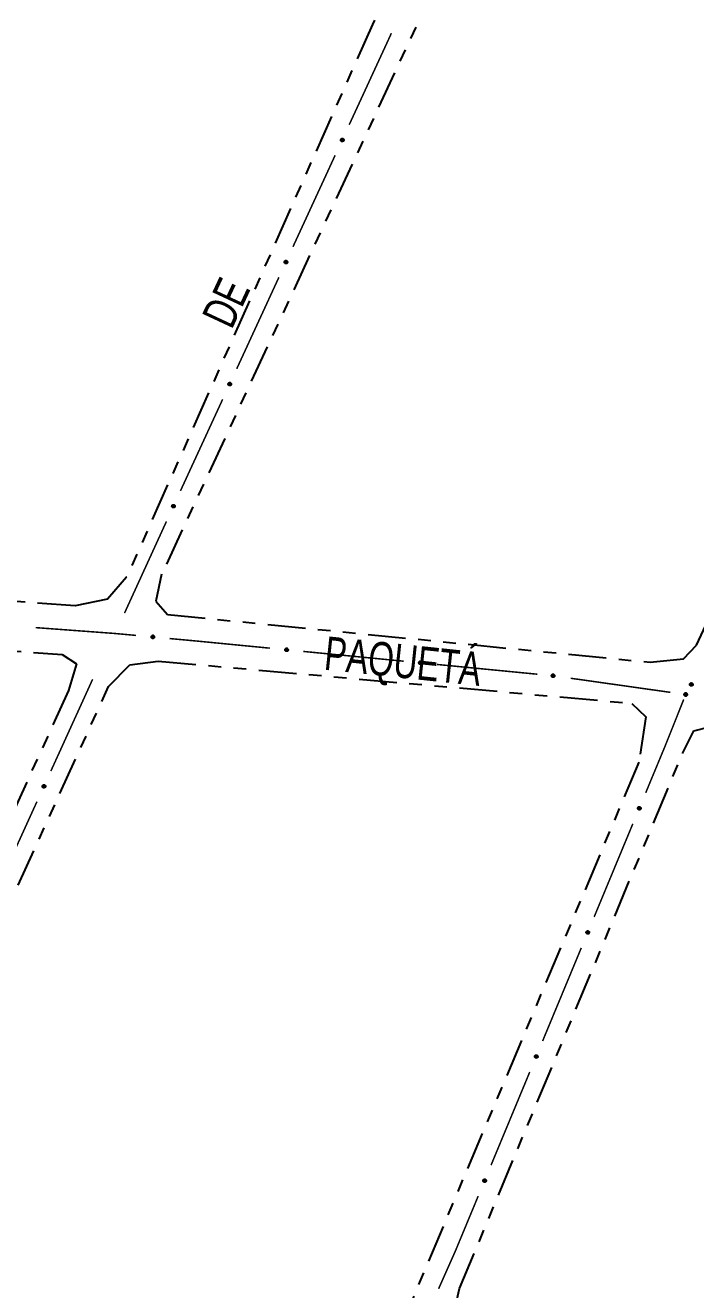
# Model space of a CAD drawing. Extents: x 203665 to 205970, y 4870865 to 4873745.
# Drawn here: x 204209.7 to 204289.5, y 4872464.2 to 4872614.7 of the extents above; entities that cross this region are included whole.
import ezdxf

# ---------------------------------------------------------------- set-up
doc = ezdxf.new("R2010")
doc.units = 0
doc.header["$LTSCALE"] = 1.5
doc.header["$MEASUREMENT"] = 0
doc.linetypes.add('TRACO_25', pattern=[8, 3, -1, 1, -1, 1, -1])
for name, color, linetype in [('SV-EIXO-RUA-N-PAV', 6, 'CONTINUOUS'), ('SV-RUA-NAO-PAV', 7, 'CONTINUOUS'), ('SV-TXT-RUA-N-PAV', 7, 'CONTINUOUS')]:
    doc.layers.add(name, color=color, linetype=linetype)
doc.styles.add('ARIAL', font='ARIAL.SHX')

msp = doc.modelspace()

# ---------------------------------------------------------------- linework, layer by layer
at = {"layer": 'SV-EIXO-RUA-N-PAV', "const_width": 0.18}
for points in [[(204253.309089, 4872613.795643), (204248.284601, 4872602.898188)], [(204246.609772, 4872599.265703), (204241.585283, 4872588.368248)], [(204239.910454, 4872584.735764), (204234.885966, 4872573.838309)], [(204233.211136, 4872570.205824), (204228.186648, 4872559.308369)], [(204226.518764, 4872555.672695), (204221.526882, 4872544.760265)], [(204220.417258, 4872542.334587), (204210.942445, 4872543.036426)], [(204220.914365, 4872542.288613), (204220.417258, 4872542.334587)], [(204222.905866, 4872542.104428), (204220.914365, 4872542.288613)], [(204230.084349, 4872541.440521), (204226.888867, 4872541.736057)], [(204230.871508, 4872541.363878), (204230.084349, 4872541.440521)], [(204238.833853, 4872540.588596), (204230.871508, 4872541.363878)], [(204254.758543, 4872539.038034), (204242.815025, 4872540.200956)], [(204270.683233, 4872537.487472), (204258.739715, 4872538.650394)], [(204217.732345, 4872536.883217), (204212.759145, 4872525.962261)], [(204286.535012, 4872535.326271), (204274.65345, 4872537.00808)], [(204288.116082, 4872534.486909), (204286.263158, 4872529.842916)], [(204286.263158, 4872529.842916), (204285.929968, 4872529.007839)], [(204285.929968, 4872529.007839), (204283.58934, 4872523.373789)], [(204211.101411, 4872522.321942), (204206.128211, 4872511.400987)], [(204282.05473, 4872519.679879), (204277.450901, 4872508.598148)], [(204275.916292, 4872504.904238), (204271.312463, 4872493.822507)], [(204269.777853, 4872490.128597), (204265.174024, 4872479.046866)], [(204263.639414, 4872475.352956), (204260.953847, 4872468.888613)], [(204260.93195, 4872468.835906), (204258.924438, 4872464.319003)], [(204260.953847, 4872468.888613), (204260.93195, 4872468.835906)]]:
    msp.add_lwpolyline(points, dxfattribs=at)
at = {"layer": 'SV-EIXO-RUA-N-PAV'}
for points in [[(204247.607313, 4872601.166333), (204247.624887, 4872601.120691), (204247.630658, 4872601.077871), (204247.625192, 4872601.040771), (204247.611813, 4872601.009246), (204247.594493, 4872600.978536), (204247.5702, 4872600.951427), (204247.536573, 4872600.927311), (204247.490912, 4872600.909361), (204247.446658, 4872600.906332), (204247.409999, 4872600.909745), (204247.376323, 4872600.921803), (204247.346772, 4872600.939128), (204247.319447, 4872600.965293), (204247.295341, 4872600.99961), (204247.278402, 4872601.045961), (204247.273033, 4872601.08798), (204247.279262, 4872601.123726), (204247.291599, 4872601.157504), (204247.309656, 4872601.188644), (204247.333656, 4872601.215118), (204247.368251, 4872601.239327), (204247.414221, 4872601.255439), (204247.456069, 4872601.261273), (204247.491893, 4872601.255547), (204247.524874, 4872601.242653), (204247.555887, 4872601.225656), (204247.584154, 4872601.202371), (204247.607313, 4872601.166333)], [(204240.907995, 4872586.636394), (204240.925569, 4872586.590752), (204240.93134, 4872586.547931), (204240.925874, 4872586.510831), (204240.912495, 4872586.479307), (204240.895175, 4872586.448597), (204240.870883, 4872586.421488), (204240.837256, 4872586.397372), (204240.791594, 4872586.379421), (204240.74734, 4872586.376393), (204240.710681, 4872586.379806), (204240.677006, 4872586.391864), (204240.647455, 4872586.409189), (204240.62013, 4872586.435354), (204240.596023, 4872586.46967), (204240.579085, 4872586.516021), (204240.573715, 4872586.55804), (204240.579944, 4872586.593786), (204240.592281, 4872586.627564), (204240.610339, 4872586.658705), (204240.634338, 4872586.685178), (204240.668933, 4872586.709387), (204240.714903, 4872586.7255), (204240.756751, 4872586.731334), (204240.792575, 4872586.725608), (204240.825557, 4872586.712714), (204240.856569, 4872586.695717), (204240.884837, 4872586.672432), (204240.907995, 4872586.636394)], [(204234.208677, 4872572.106454), (204234.226252, 4872572.060812), (204234.232022, 4872572.017992), (204234.226556, 4872571.980892), (204234.213177, 4872571.949367), (204234.195858, 4872571.918657), (204234.171565, 4872571.891548), (204234.137938, 4872571.867432), (204234.092276, 4872571.849482), (204234.048022, 4872571.846453), (204234.011363, 4872571.849866), (204233.977688, 4872571.861924), (204233.948137, 4872571.879249), (204233.920812, 4872571.905414), (204233.896706, 4872571.939731), (204233.879767, 4872571.986082), (204233.874397, 4872572.028101), (204233.880627, 4872572.063847), (204233.892963, 4872572.097625), (204233.911021, 4872572.128765), (204233.935021, 4872572.155239), (204233.969616, 4872572.179448), (204234.015586, 4872572.19556), (204234.057433, 4872572.201394), (204234.093257, 4872572.195668), (204234.126239, 4872572.182774), (204234.157251, 4872572.165777), (204234.185519, 4872572.142492), (204234.208677, 4872572.106454)], [(204227.510618, 4872557.576299), (204227.528329, 4872557.53071), (204227.534228, 4872557.487907), (204227.528872, 4872557.450791), (204227.515588, 4872557.419226), (204227.49836, 4872557.388465), (204227.474148, 4872557.361283), (204227.440594, 4872557.337067), (204227.394986, 4872557.31898), (204227.350741, 4872557.315819), (204227.314072, 4872557.319122), (204227.280361, 4872557.331079), (204227.250758, 4872557.348316), (204227.223355, 4872557.374399), (204227.199146, 4872557.408644), (204227.182069, 4872557.454944), (204227.176574, 4872557.496947), (204227.182696, 4872557.532711), (204227.194932, 4872557.566526), (204227.212896, 4872557.59772), (204227.236817, 4872557.624265), (204227.271339, 4872557.648577), (204227.317261, 4872557.664827), (204227.359091, 4872557.670786), (204227.394932, 4872557.665168), (204227.427952, 4872557.652372), (204227.459015, 4872557.635468), (204227.487352, 4872557.612267), (204227.510618, 4872557.576299)], [(204225.030299, 4872541.797398), (204224.993124, 4872541.765616), (204224.954675, 4872541.745903), (204224.917875, 4872541.738692), (204224.883693, 4872541.740799), (204224.848967, 4872541.746893), (204224.815311, 4872541.760761), (204224.781366, 4872541.784428), (204224.749224, 4872541.821495), (204224.731618, 4872541.86221), (204224.722618, 4872541.89791), (204224.722762, 4872541.933679), (204224.729248, 4872541.967315), (204224.744809, 4872542.001798), (204224.769129, 4872542.035963), (204224.807184, 4872542.067382), (204224.845011, 4872542.08645), (204224.880789, 4872542.092491), (204224.916748, 4872542.092117), (204224.952126, 4872542.085471), (204224.985085, 4872542.071667), (204225.01944, 4872542.047119), (204225.049953, 4872542.009148), (204225.069401, 4872541.971637), (204225.075943, 4872541.935953), (204225.074778, 4872541.90056), (204225.06909, 4872541.865656), (204225.056557, 4872541.831243), (204225.030299, 4872541.797398)], [(204240.956775, 4872540.27129), (204240.919447, 4872540.239688), (204240.880903, 4872540.220162), (204240.844068, 4872540.213128), (204240.809898, 4872540.215401), (204240.775201, 4872540.221662), (204240.741613, 4872540.235694), (204240.707783, 4872540.259524), (204240.67582, 4872540.296747), (204240.658412, 4872540.337546), (204240.649584, 4872540.37329), (204240.649902, 4872540.409057), (204240.65655, 4872540.442661), (204240.672278, 4872540.477069), (204240.696763, 4872540.511116), (204240.73497, 4872540.542351), (204240.772888, 4872540.561235), (204240.808695, 4872540.567102), (204240.844652, 4872540.566555), (204240.879997, 4872540.559738), (204240.912889, 4872540.545775), (204240.947125, 4872540.52106), (204240.977454, 4872540.482942), (204240.99672, 4872540.445338), (204241.003089, 4872540.409622), (204241.001753, 4872540.374235), (204240.995896, 4872540.339359), (204240.983197, 4872540.305008), (204240.956775, 4872540.27129)], [(204256.881465, 4872538.720727), (204256.844137, 4872538.689126), (204256.805593, 4872538.669599), (204256.768758, 4872538.662566), (204256.734588, 4872538.664838), (204256.699891, 4872538.6711), (204256.666303, 4872538.685131), (204256.632473, 4872538.708962), (204256.60051, 4872538.746185), (204256.583102, 4872538.786984), (204256.574274, 4872538.822727), (204256.574592, 4872538.858495), (204256.58124, 4872538.892099), (204256.596968, 4872538.926507), (204256.621453, 4872538.960554), (204256.65966, 4872538.991788), (204256.697578, 4872539.010673), (204256.733386, 4872539.01654), (204256.769342, 4872539.015993), (204256.804688, 4872539.009176), (204256.837579, 4872538.995212), (204256.871815, 4872538.970498), (204256.902144, 4872538.93238), (204256.92141, 4872538.894775), (204256.927779, 4872538.85906), (204256.926444, 4872538.823673), (204256.920586, 4872538.788797), (204256.907887, 4872538.754445), (204256.881465, 4872538.720727)], [(204272.684833, 4872537.181978), (204272.647505, 4872537.150377), (204272.608961, 4872537.13085), (204272.572126, 4872537.123817), (204272.537955, 4872537.126089), (204272.503259, 4872537.132351), (204272.469671, 4872537.146382), (204272.435841, 4872537.170212), (204272.403878, 4872537.207435), (204272.38647, 4872537.248234), (204272.377642, 4872537.283978), (204272.37796, 4872537.319746), (204272.384608, 4872537.35335), (204272.400336, 4872537.387757), (204272.424821, 4872537.421805), (204272.463028, 4872537.453039), (204272.500946, 4872537.471923), (204272.536753, 4872537.477791), (204272.57271, 4872537.477244), (204272.608055, 4872537.470426), (204272.640947, 4872537.456463), (204272.675183, 4872537.431749), (204272.705512, 4872537.39363), (204272.724778, 4872537.356026), (204272.731147, 4872537.320311), (204272.729811, 4872537.284924), (204272.723954, 4872537.250047), (204272.711255, 4872537.215696), (204272.684833, 4872537.181978)], [(204289.179094, 4872536.343013), (204289.193273, 4872536.296205), (204289.195887, 4872536.253077), (204289.187714, 4872536.216478), (204289.172058, 4872536.186019), (204289.152532, 4872536.156663), (204289.126316, 4872536.131409), (204289.09101, 4872536.109825), (204289.044155, 4872536.095273), (204288.999798, 4872536.095499), (204288.963488, 4872536.101592), (204288.930788, 4872536.116088), (204288.902588, 4872536.135534), (204288.877256, 4872536.163633), (204288.855732, 4872536.199626), (204288.842239, 4872536.247095), (204288.839967, 4872536.289394), (204288.848802, 4872536.324587), (204288.863583, 4872536.357369), (204288.883877, 4872536.387101), (204288.909754, 4872536.411742), (204288.946032, 4872536.433348), (204288.99306, 4872536.446045), (204289.035223, 4872536.448793), (204289.07053, 4872536.440454), (204289.102477, 4872536.425175), (204289.132159, 4872536.405949), (204289.158642, 4872536.380653), (204289.179094, 4872536.343013)], [(204288.475394, 4872534.940436), (204288.436725, 4872534.91049), (204288.397368, 4872534.89266), (204288.360262, 4872534.887237), (204288.326222, 4872534.890995), (204288.291831, 4872534.898761), (204288.258886, 4872534.914242), (204288.226126, 4872534.939522), (204288.195813, 4872534.978102), (204288.180198, 4872535.01962), (204288.172935, 4872535.055714), (204288.17481, 4872535.091434), (204288.182914, 4872535.124716), (204288.200126, 4872535.158407), (204288.22607, 4872535.191356), (204288.2656, 4872535.220897), (204288.304305, 4872535.238113), (204288.340333, 4872535.242416), (204288.376232, 4872535.240304), (204288.411247, 4872535.231954), (204288.4435, 4872535.216572), (204288.476627, 4872535.190391), (204288.505268, 4872535.150988), (204288.522879, 4872535.11258), (204288.527686, 4872535.076622), (204288.524811, 4872535.041326), (204288.517441, 4872535.006738), (204288.503259, 4872534.972972), (204288.475394, 4872534.940436)], [(204212.090006, 4872524.227241), (204212.107795, 4872524.181683), (204212.113767, 4872524.13889), (204212.108475, 4872524.101764), (204212.095244, 4872524.070177), (204212.078069, 4872524.039386), (204212.053904, 4872524.012163), (204212.020391, 4872523.98789), (204211.974814, 4872523.969725), (204211.930575, 4872523.966488), (204211.8939, 4872523.969729), (204211.860169, 4872523.981628), (204211.830536, 4872523.998814), (204211.803089, 4872524.02485), (204211.778821, 4872524.059053), (204211.761665, 4872524.105324), (204211.756098, 4872524.147317), (204211.762159, 4872524.183092), (204211.774337, 4872524.216928), (204211.792248, 4872524.248153), (204211.816123, 4872524.274739), (204211.850604, 4872524.29911), (204211.896498, 4872524.315439), (204211.938317, 4872524.321469), (204211.974168, 4872524.315912), (204212.007209, 4872524.303173), (204212.038302, 4872524.286322), (204212.066678, 4872524.26317), (204212.090006, 4872524.227241)], [(204282.978816, 4872521.617287), (204282.998123, 4872521.572351), (204283.005528, 4872521.529783), (204283.001486, 4872521.492501), (204282.989323, 4872521.460487), (204282.973191, 4872521.429137), (204282.949953, 4872521.401118), (204282.917274, 4872521.375733), (204282.872333, 4872521.356049), (204282.828227, 4872521.351329), (204282.791464, 4872521.353337), (204282.757352, 4872521.364097), (204282.72716, 4872521.380279), (204282.698853, 4872521.40538), (204282.673452, 4872521.438748), (204282.654752, 4872521.484417), (204282.647778, 4872521.5262), (204282.652635, 4872521.562158), (204282.66367, 4872521.596384), (204282.680523, 4872521.628192), (204282.703492, 4872521.655565), (204282.737136, 4872521.68108), (204282.782456, 4872521.698939), (204282.824049, 4872521.70637), (204282.860066, 4872521.702019), (204282.893517, 4872521.690397), (204282.925157, 4872521.674599), (204282.954295, 4872521.652412), (204282.978816, 4872521.617287)], [(204276.840377, 4872506.841646), (204276.859684, 4872506.79671), (204276.86709, 4872506.754141), (204276.863047, 4872506.71686), (204276.850884, 4872506.684846), (204276.834752, 4872506.653496), (204276.811515, 4872506.625477), (204276.778835, 4872506.600092), (204276.733894, 4872506.580408), (204276.689788, 4872506.575688), (204276.653025, 4872506.577696), (204276.618913, 4872506.588456), (204276.588721, 4872506.604638), (204276.560415, 4872506.629738), (204276.535013, 4872506.663107), (204276.516313, 4872506.708776), (204276.509339, 4872506.750559), (204276.514196, 4872506.786517), (204276.525231, 4872506.820743), (204276.542084, 4872506.852551), (204276.565054, 4872506.879923), (204276.598697, 4872506.905439), (204276.644017, 4872506.923298), (204276.685611, 4872506.930729), (204276.721628, 4872506.926378), (204276.755078, 4872506.914755), (204276.786718, 4872506.898958), (204276.815856, 4872506.876771), (204276.840377, 4872506.841646)], [(204270.701938, 4872492.066005), (204270.721246, 4872492.021069), (204270.728651, 4872491.9785), (204270.724608, 4872491.941218), (204270.712445, 4872491.909205), (204270.696313, 4872491.877855), (204270.673076, 4872491.849836), (204270.640396, 4872491.824451), (204270.595455, 4872491.804767), (204270.551349, 4872491.800047), (204270.514586, 4872491.802055), (204270.480474, 4872491.812815), (204270.450282, 4872491.828997), (204270.421976, 4872491.854097), (204270.396574, 4872491.887466), (204270.377874, 4872491.933135), (204270.3709, 4872491.974918), (204270.375758, 4872492.010876), (204270.386793, 4872492.045102), (204270.403646, 4872492.07691), (204270.426615, 4872492.104282), (204270.460258, 4872492.129797), (204270.505578, 4872492.147657), (204270.547172, 4872492.155088), (204270.583189, 4872492.150737), (204270.616639, 4872492.139114), (204270.64828, 4872492.123317), (204270.677417, 4872492.10113), (204270.701938, 4872492.066005)], [(204264.563499, 4872477.290364), (204264.582807, 4872477.245428), (204264.590212, 4872477.202859), (204264.586169, 4872477.165577), (204264.574007, 4872477.133564), (204264.557875, 4872477.102214), (204264.534637, 4872477.074195), (204264.501957, 4872477.04881), (204264.457016, 4872477.029126), (204264.41291, 4872477.024406), (204264.376147, 4872477.026414), (204264.342035, 4872477.037174), (204264.311843, 4872477.053356), (204264.283537, 4872477.078456), (204264.258135, 4872477.111825), (204264.239435, 4872477.157494), (204264.232462, 4872477.199277), (204264.237319, 4872477.235235), (204264.248354, 4872477.26946), (204264.265207, 4872477.301269), (204264.288176, 4872477.328641), (204264.321819, 4872477.354156), (204264.367139, 4872477.372016), (204264.408733, 4872477.379447), (204264.44475, 4872477.375096), (204264.478201, 4872477.363473), (204264.509841, 4872477.347676), (204264.538979, 4872477.325489), (204264.563499, 4872477.290364)]]:
    msp.add_lwpolyline(points, close=True, dxfattribs=at)
for points in [[(204247.309656, 4872601.188644), (204247.273033, 4872601.08798)], [(204247.320416, 4872601.197674), (204247.277959, 4872601.073002)], [(204247.333656, 4872601.215118), (204247.278402, 4872601.045961)], [(204247.350809, 4872601.221225), (204247.289698, 4872601.030025)], [(204247.368251, 4872601.239327), (204247.295341, 4872600.99961)], [(204247.391018, 4872601.243255), (204247.308204, 4872600.985431)], [(204247.414221, 4872601.255439), (204247.319447, 4872600.965293)], [(204247.433327, 4872601.256805), (204247.334137, 4872600.956945)], [(204247.456069, 4872601.261273), (204247.346772, 4872600.939128)], [(204247.471829, 4872601.255581), (204247.362356, 4872600.933416)], [(204247.491893, 4872601.255547), (204247.376323, 4872600.921803)], [(204247.506904, 4872601.246922), (204247.391524, 4872600.918465)], [(204247.524874, 4872601.242653), (204247.409999, 4872600.909745)], [(204247.53979, 4872601.230257), (204247.43203, 4872600.91181)], [(204247.555887, 4872601.225656), (204247.446658, 4872600.906332)], [(204247.567912, 4872601.209777), (204247.471104, 4872600.911825)], [(204247.584154, 4872601.202371), (204247.490912, 4872600.909361)], [(204247.593749, 4872601.184342), (204247.51351, 4872600.922324)], [(204247.607313, 4872601.166333), (204247.536573, 4872600.927311)], [(204247.615875, 4872601.141083), (204247.556101, 4872600.946262)], [(204247.624887, 4872601.120691), (204247.5702, 4872600.951427)], [(204247.628282, 4872601.096296), (204247.585158, 4872600.973434)], [(204247.630658, 4872601.077871), (204247.594493, 4872600.978536)], [(204240.610339, 4872586.658705), (204240.573715, 4872586.55804)], [(204240.621098, 4872586.667734), (204240.578642, 4872586.543062)], [(204240.634338, 4872586.685178), (204240.579085, 4872586.516021)], [(204240.651491, 4872586.691286), (204240.590381, 4872586.500085)], [(204240.668933, 4872586.709387), (204240.596023, 4872586.46967)], [(204240.6917, 4872586.713316), (204240.608886, 4872586.455491)], [(204240.714903, 4872586.7255), (204240.62013, 4872586.435354)], [(204240.734009, 4872586.726865), (204240.63482, 4872586.427006)], [(204240.756751, 4872586.731334), (204240.647455, 4872586.409189)], [(204240.772512, 4872586.725641), (204240.663038, 4872586.403477)], [(204240.792575, 4872586.725608), (204240.677006, 4872586.391864)], [(204240.807586, 4872586.716982), (204240.692207, 4872586.388526)], [(204240.825557, 4872586.712714), (204240.710681, 4872586.379806)], [(204240.840472, 4872586.700317), (204240.732713, 4872586.38187)], [(204240.856569, 4872586.695717), (204240.74734, 4872586.376393)], [(204240.868594, 4872586.679838), (204240.771787, 4872586.381885)], [(204240.884837, 4872586.672432), (204240.791594, 4872586.379421)], [(204240.894431, 4872586.654402), (204240.814192, 4872586.392385)], [(204240.907995, 4872586.636394), (204240.837256, 4872586.397372)], [(204240.916558, 4872586.611143), (204240.856783, 4872586.416322)], [(204240.925569, 4872586.590752), (204240.870883, 4872586.421488)], [(204240.928964, 4872586.566356), (204240.88584, 4872586.443495)], [(204240.93134, 4872586.547931), (204240.895175, 4872586.448597)], [(204233.911021, 4872572.128765), (204233.874397, 4872572.028101)], [(204233.921781, 4872572.137795), (204233.879324, 4872572.013123)], [(204233.935021, 4872572.155239), (204233.879767, 4872571.986082)], [(204233.952173, 4872572.161346), (204233.891063, 4872571.970146)], [(204233.969616, 4872572.179448), (204233.896706, 4872571.939731)], [(204233.992382, 4872572.183376), (204233.909569, 4872571.925552)], [(204234.015586, 4872572.19556), (204233.920812, 4872571.905414)], [(204234.034691, 4872572.196926), (204233.935502, 4872571.897066)], [(204234.057433, 4872572.201394), (204233.948137, 4872571.879249)], [(204234.073194, 4872572.195702), (204233.963721, 4872571.873537)], [(204234.093257, 4872572.195668), (204233.977688, 4872571.861924)], [(204234.108268, 4872572.187043), (204233.992889, 4872571.858586)], [(204234.126239, 4872572.182774), (204234.011363, 4872571.849866)], [(204234.141154, 4872572.170378), (204234.033395, 4872571.851931)], [(204234.157251, 4872572.165777), (204234.048022, 4872571.846453)], [(204234.169276, 4872572.149898), (204234.072469, 4872571.851946)], [(204234.185519, 4872572.142492), (204234.092276, 4872571.849482)], [(204234.195113, 4872572.124463), (204234.114874, 4872571.862445)], [(204234.208677, 4872572.106454), (204234.137938, 4872571.867432)], [(204234.21724, 4872572.081204), (204234.157465, 4872571.886383)], [(204234.226252, 4872572.060812), (204234.171565, 4872571.891548)], [(204234.229647, 4872572.036417), (204234.186522, 4872571.913555)], [(204234.232022, 4872572.017992), (204234.195858, 4872571.918657)], [(204227.212896, 4872557.59772), (204227.176574, 4872557.496947)], [(204227.223629, 4872557.606781), (204227.181545, 4872557.481983)], [(204227.236817, 4872557.624265), (204227.182069, 4872557.454944)], [(204227.253951, 4872557.630424), (204227.193413, 4872557.439042)], [(204227.271339, 4872557.648577), (204227.199146, 4872557.408644)], [(204227.294094, 4872557.652574), (204227.212052, 4872557.394503)], [(204227.317261, 4872557.664827), (204227.223355, 4872557.374399)], [(204227.336362, 4872557.66625), (204227.23807, 4872557.366095)], [(204227.359091, 4872557.670786), (204227.250758, 4872557.348316)], [(204227.374868, 4872557.665141), (204227.266359, 4872557.342651)], [(204227.394932, 4872557.665168), (204227.280361, 4872557.331079)], [(204227.409969, 4872557.656587), (204227.295572, 4872557.327787)], [(204227.427952, 4872557.652372), (204227.314072, 4872557.319122)], [(204227.442904, 4872557.64002), (204227.336098, 4872557.321252)], [(204227.459015, 4872557.635468), (204227.350741, 4872557.315819)], [(204227.471087, 4872557.619625), (204227.375171, 4872557.321384)], [(204227.487352, 4872557.612267), (204227.394986, 4872557.31898)], [(204227.497, 4872557.594267), (204227.417545, 4872557.332011)], [(204227.510618, 4872557.576299), (204227.440594, 4872557.337067)], [(204227.519256, 4872557.551074), (204227.460064, 4872557.356075)], [(204227.528329, 4872557.53071), (204227.474148, 4872557.361283)], [(204227.531797, 4872557.506324), (204227.48904, 4872557.383334)], [(204227.534228, 4872557.487907), (204227.49836, 4872557.388465)], [(204225.074778, 4872541.90056), (204224.722618, 4872541.89791)], [(204225.075943, 4872541.935953), (204224.722762, 4872541.933679)], [(204225.072813, 4872541.918926), (204224.724682, 4872541.918234)], [(204225.069287, 4872541.954881), (204224.729056, 4872541.950718)], [(204225.069401, 4872541.971637), (204224.729248, 4872541.967315)], [(204225.06909, 4872541.865656), (204224.731618, 4872541.86221)], [(204225.068062, 4872541.882366), (204224.731907, 4872541.877826)], [(204225.057608, 4872541.99159), (204224.741835, 4872541.985165)], [(204225.049953, 4872542.009148), (204224.744809, 4872542.001798)], [(204225.058127, 4872541.849026), (204224.744945, 4872541.840991)], [(204225.056557, 4872541.831243), (204224.749224, 4872541.821495)], [(204225.030732, 4872542.026964), (204224.760048, 4872542.01911)], [(204225.01944, 4872542.047119), (204224.769129, 4872542.035963)], [(204224.99656, 4872542.057531), (204224.795924, 4872542.051421)], [(204224.985085, 4872542.071667), (204224.807184, 4872542.067382)], [(204224.964225, 4872542.078336), (204224.832531, 4872542.076812)], [(204224.952126, 4872542.085471), (204224.845011, 4872542.08645)], [(204225.042756, 4872541.816189), (204224.768978, 4872541.80451)], [(204225.030299, 4872541.797398), (204224.781366, 4872541.784428)], [(204225.009346, 4872541.780909), (204224.805742, 4872541.772333)], [(204224.993124, 4872541.765616), (204224.815311, 4872541.760761)], [(204224.971255, 4872541.754284), (204224.841045, 4872541.753994)], [(204224.954675, 4872541.745903), (204224.848967, 4872541.746893)], [(204241.001753, 4872540.374235), (204240.649584, 4872540.37329)], [(204241.003089, 4872540.409622), (204240.649902, 4872540.409057)], [(204240.999877, 4872540.39261), (204240.651746, 4872540.393604)], [(204240.996525, 4872540.428582), (204240.656278, 4872540.426066)], [(204240.99672, 4872540.445338), (204240.65655, 4872540.442661)], [(204240.995896, 4872540.339359), (204240.658412, 4872540.337546)], [(204240.994949, 4872540.356074), (204240.658776, 4872540.353161)], [(204240.985024, 4872540.465347), (204240.669223, 4872540.460451)], [(204240.984852, 4872540.322782), (204240.671635, 4872540.316264)], [(204240.977454, 4872540.482942), (204240.672278, 4872540.477069)], [(204240.958319, 4872540.500851), (204240.6876, 4872540.494307)], [(204240.947125, 4872540.52106), (204240.696763, 4872540.511116)], [(204240.924296, 4872540.531583), (204240.723633, 4872540.526444)], [(204240.912889, 4872540.545775), (204240.73497, 4872540.542351)], [(204240.892062, 4872540.552544), (204240.760362, 4872540.551658)], [(204240.879997, 4872540.559738), (204240.772888, 4872540.561235)], [(204240.983197, 4872540.305008), (204240.67582, 4872540.296747)], [(204240.969324, 4872540.29002), (204240.695491, 4872540.279666)], [(204240.956775, 4872540.27129), (204240.707783, 4872540.259524)], [(204240.935743, 4872540.254902), (204240.732099, 4872540.247311)], [(204240.919447, 4872540.239688), (204240.741613, 4872540.235694)], [(204240.897523, 4872540.228462), (204240.767313, 4872540.228802)], [(204240.880903, 4872540.220162), (204240.775201, 4872540.221662)], [(204256.926444, 4872538.823673), (204256.574274, 4872538.822727)], [(204256.927779, 4872538.85906), (204256.574592, 4872538.858495)], [(204256.924567, 4872538.842048), (204256.576436, 4872538.843041)], [(204256.921215, 4872538.87802), (204256.580968, 4872538.875504)], [(204256.92141, 4872538.894775), (204256.58124, 4872538.892099)], [(204256.909714, 4872538.914785), (204256.593913, 4872538.909889)], [(204256.902144, 4872538.93238), (204256.596968, 4872538.926507)], [(204256.88301, 4872538.950288), (204256.61229, 4872538.943745)], [(204256.871815, 4872538.970498), (204256.621453, 4872538.960554)], [(204256.848986, 4872538.981021), (204256.648323, 4872538.975881)], [(204256.837579, 4872538.995212), (204256.65966, 4872538.991788)], [(204256.816752, 4872539.001982), (204256.685052, 4872539.001096)], [(204256.804688, 4872539.009176), (204256.697578, 4872539.010673)], [(204256.920586, 4872538.788797), (204256.583102, 4872538.786984)], [(204256.919639, 4872538.805511), (204256.583466, 4872538.802599)], [(204256.909543, 4872538.77222), (204256.596325, 4872538.765701)], [(204256.907887, 4872538.754445), (204256.60051, 4872538.746185)], [(204256.894014, 4872538.739458), (204256.620182, 4872538.729104)], [(204256.881465, 4872538.720727), (204256.632473, 4872538.708962)], [(204256.860433, 4872538.70434), (204256.65679, 4872538.696749)], [(204256.844137, 4872538.689126), (204256.666303, 4872538.685131)], [(204256.822213, 4872538.6779), (204256.692004, 4872538.67824)], [(204256.805593, 4872538.669599), (204256.699891, 4872538.6711)], [(204272.731147, 4872537.320311), (204272.37796, 4872537.319746)], [(204272.727935, 4872537.303299), (204272.379804, 4872537.304292)], [(204272.724583, 4872537.33927), (204272.384336, 4872537.336754)], [(204272.724778, 4872537.356026), (204272.384608, 4872537.35335)], [(204272.713082, 4872537.376035), (204272.397281, 4872537.371139)], [(204272.705512, 4872537.39363), (204272.400336, 4872537.387757)], [(204272.686377, 4872537.411539), (204272.415658, 4872537.404995)], [(204272.675183, 4872537.431749), (204272.424821, 4872537.421805)], [(204272.652353, 4872537.442271), (204272.451691, 4872537.437132)], [(204272.640947, 4872537.456463), (204272.463028, 4872537.453039)], [(204272.62012, 4872537.463233), (204272.48842, 4872537.462346)], [(204272.608055, 4872537.470426), (204272.500946, 4872537.471923)], [(204272.729811, 4872537.284924), (204272.377642, 4872537.283978)], [(204272.723954, 4872537.250047), (204272.38647, 4872537.248234)], [(204272.723007, 4872537.266762), (204272.386834, 4872537.263849)], [(204272.71291, 4872537.233471), (204272.399693, 4872537.226952)], [(204272.711255, 4872537.215696), (204272.403878, 4872537.207435)], [(204272.697381, 4872537.200708), (204272.423549, 4872537.190355)], [(204272.684833, 4872537.181978), (204272.435841, 4872537.170212)], [(204272.663801, 4872537.165591), (204272.460157, 4872537.158)], [(204272.647505, 4872537.150377), (204272.469671, 4872537.146382)], [(204272.625581, 4872537.139151), (204272.495371, 4872537.13949)], [(204272.608961, 4872537.13085), (204272.503259, 4872537.132351)], [(204288.883877, 4872536.387101), (204288.839967, 4872536.289394)], [(204288.909754, 4872536.411742), (204288.842239, 4872536.247095)], [(204288.89527, 4872536.395316), (204288.843781, 4872536.274095)], [(204288.927308, 4872536.416575), (204288.852336, 4872536.230373)], [(204288.946032, 4872536.433348), (204288.855732, 4872536.199626)], [(204288.969025, 4872536.435596), (204288.86752, 4872536.184541)], [(204288.99306, 4872536.446045), (204288.877256, 4872536.163633)], [(204289.012214, 4872536.446005), (204288.891294, 4872536.15423)], [(204289.035223, 4872536.448793), (204288.902588, 4872536.135534)], [(204289.050523, 4872536.44196), (204288.917711, 4872536.128694)], [(204289.07053, 4872536.440454), (204288.930788, 4872536.116088)], [(204289.084868, 4872536.430751), (204288.945703, 4872536.111644)], [(204289.102477, 4872536.425175), (204288.963488, 4872536.101592)], [(204289.116443, 4872536.411718), (204288.985612, 4872536.102034)], [(204289.132159, 4872536.405949), (204288.999798, 4872536.095499)], [(204289.142987, 4872536.389231), (204289.024582, 4872536.099183)], [(204289.158642, 4872536.380653), (204289.044155, 4872536.095273)], [(204289.166888, 4872536.361968), (204289.067643, 4872536.106543)], [(204289.179094, 4872536.343013), (204289.09101, 4872536.109825)], [(204289.185781, 4872536.317203), (204289.111876, 4872536.127292)], [(204289.193273, 4872536.296205), (204289.126316, 4872536.131409)], [(204289.194869, 4872536.271626), (204289.142847, 4872536.152259)], [(204289.195887, 4872536.253077), (204289.152532, 4872536.156663)], [(204288.524811, 4872535.041326), (204288.172935, 4872535.055714)], [(204288.527686, 4872535.076622), (204288.17481, 4872535.091434)], [(204288.523737, 4872535.059765), (204288.175979, 4872535.075915)], [(204288.517441, 4872535.006738), (204288.180198, 4872535.01962)], [(204288.517223, 4872535.023478), (204288.181242, 4872535.035204)], [(204288.521954, 4872535.095849), (204288.18192, 4872535.108149)], [(204288.522879, 4872535.11258), (204288.182914, 4872535.124716)], [(204288.505686, 4872534.990658), (204288.192482, 4872534.997782)], [(204288.503259, 4872534.972972), (204288.195813, 4872534.978102)], [(204288.512065, 4872535.13308), (204288.19635, 4872535.141937)], [(204288.505268, 4872535.150988), (204288.200126, 4872535.158407)], [(204288.488746, 4872534.958603), (204288.214723, 4872534.960181)], [(204288.486931, 4872535.169713), (204288.216184, 4872535.174961)], [(204288.476627, 4872535.190391), (204288.22607, 4872535.191356)], [(204288.475394, 4872534.940436), (204288.226126, 4872534.939522)], [(204288.453668, 4872534.92498), (204288.249887, 4872534.926263)], [(204288.454277, 4872535.201897), (204288.253581, 4872535.205499)], [(204288.436725, 4872534.91049), (204288.258886, 4872534.914242)], [(204288.4435, 4872535.216572), (204288.2656, 4872535.220897)], [(204288.414333, 4872534.900229), (204288.284262, 4872534.906238)], [(204288.422987, 4872535.224242), (204288.291374, 4872535.22909)], [(204288.397368, 4872534.89266), (204288.291831, 4872534.898761)], [(204288.411247, 4872535.231954), (204288.304305, 4872535.238113)], [(204211.792248, 4872524.248153), (204211.756098, 4872524.147317)], [(204211.802965, 4872524.257233), (204211.761095, 4872524.132362)], [(204211.816123, 4872524.274739), (204211.761665, 4872524.105324)], [(204211.833246, 4872524.280927), (204211.773036, 4872524.089441)], [(204211.850604, 4872524.29911), (204211.778821, 4872524.059053)], [(204211.873352, 4872524.303146), (204211.791751, 4872524.044934)], [(204211.896498, 4872524.315439), (204211.803089, 4872524.02485)], [(204211.915596, 4872524.316894), (204211.817818, 4872524.016571)], [(204211.938317, 4872524.321469), (204211.830536, 4872523.998814)], [(204211.954104, 4872524.315851), (204211.846147, 4872523.993175)], [(204211.974168, 4872524.315912), (204211.860169, 4872523.981628)], [(204211.989219, 4872524.307357), (204211.875385, 4872523.978362)], [(204212.007209, 4872524.303173), (204211.8939, 4872523.969729)], [(204212.022183, 4872524.290846), (204211.915922, 4872523.971896)], [(204212.038302, 4872524.286322), (204211.930575, 4872523.966488)], [(204212.050401, 4872524.2705), (204211.954996, 4872523.972095)], [(204212.066678, 4872524.26317), (204211.974814, 4872523.969725)], [(204212.076357, 4872524.245186), (204211.997351, 4872523.982794)], [(204212.090006, 4872524.227241), (204212.020391, 4872523.98789)], [(204212.098687, 4872524.202032), (204212.039829, 4872524.006931)], [(204212.107795, 4872524.181683), (204212.053904, 4872524.012163)], [(204212.111304, 4872524.157303), (204212.068758, 4872524.03424)], [(204212.113767, 4872524.13889), (204212.078069, 4872524.039386)], [(204282.680523, 4872521.628192), (204282.647778, 4872521.5262)], [(204282.69093, 4872521.637627), (204282.653275, 4872521.511421)], [(204282.703492, 4872521.655565), (204282.654752, 4872521.484417)], [(204282.720399, 4872521.662324), (204282.666649, 4872521.468925)], [(204282.737136, 4872521.68108), (204282.673452, 4872521.438748)], [(204282.759735, 4872521.685877), (204282.686848, 4872521.425072)], [(204282.782456, 4872521.698939), (204282.698853, 4872521.40538)], [(204282.801495, 4872521.701035), (204282.713852, 4872521.397599)], [(204282.824049, 4872521.70637), (204282.72716, 4872521.380279)], [(204282.840016, 4872521.701285), (204282.74295, 4872521.375168)], [(204282.860066, 4872521.702019), (204282.757352, 4872521.364097)], [(204282.875396, 4872521.693974), (204282.772669, 4872521.361343)], [(204282.893517, 4872521.690397), (204282.791464, 4872521.353337)], [(204282.908896, 4872521.67858), (204282.8134, 4872521.356243)], [(204282.925157, 4872521.674599), (204282.828227, 4872521.351329)], [(204282.937781, 4872521.659192), (204282.852445, 4872521.357753)], [(204282.954295, 4872521.652412), (204282.872333, 4872521.356049)], [(204282.964572, 4872521.634763), (204282.894418, 4872521.369868)], [(204282.978816, 4872521.617287), (204282.917274, 4872521.375733)], [(204282.988338, 4872521.592383), (204282.936062, 4872521.395417)], [(204282.998123, 4872521.572351), (204282.949953, 4872521.401118)], [(204283.002449, 4872521.548103), (204282.964057, 4872521.423681)], [(204283.005528, 4872521.529783), (204282.973191, 4872521.429137)], [(204276.542084, 4872506.852551), (204276.509339, 4872506.750559)], [(204276.552491, 4872506.861986), (204276.514836, 4872506.73578)], [(204276.565054, 4872506.879923), (204276.516313, 4872506.708776)], [(204276.58196, 4872506.886683), (204276.52821, 4872506.693284)], [(204276.598697, 4872506.905439), (204276.535013, 4872506.663107)], [(204276.621297, 4872506.910235), (204276.548409, 4872506.649431)], [(204276.644017, 4872506.923298), (204276.560415, 4872506.629738)], [(204276.663056, 4872506.925394), (204276.575413, 4872506.621958)], [(204276.685611, 4872506.930729), (204276.588721, 4872506.604638)], [(204276.701577, 4872506.925644), (204276.604512, 4872506.599527)], [(204276.721628, 4872506.926378), (204276.618913, 4872506.588456)], [(204276.736958, 4872506.918333), (204276.634231, 4872506.585702)], [(204276.755078, 4872506.914755), (204276.653025, 4872506.577696)], [(204276.770457, 4872506.902939), (204276.674962, 4872506.580602)], [(204276.786718, 4872506.898958), (204276.689788, 4872506.575688)], [(204276.799342, 4872506.883551), (204276.714006, 4872506.582112)], [(204276.815856, 4872506.876771), (204276.733894, 4872506.580408)], [(204276.826133, 4872506.859122), (204276.755979, 4872506.594226)], [(204276.840377, 4872506.841646), (204276.778835, 4872506.600092)], [(204276.849899, 4872506.816742), (204276.797623, 4872506.619776)], [(204276.859684, 4872506.79671), (204276.811515, 4872506.625477)], [(204276.86401, 4872506.772462), (204276.825619, 4872506.64804)], [(204276.86709, 4872506.754141), (204276.834752, 4872506.653496)], [(204270.505578, 4872492.147657), (204270.421976, 4872491.854097)], [(204270.524617, 4872492.149753), (204270.436975, 4872491.846317)], [(204270.547172, 4872492.155088), (204270.450282, 4872491.828997)], [(204270.563139, 4872492.150003), (204270.466073, 4872491.823885)], [(204270.583189, 4872492.150737), (204270.480474, 4872491.812815)], [(204270.403646, 4872492.07691), (204270.3709, 4872491.974918)], [(204270.414052, 4872492.086344), (204270.376397, 4872491.960139)], [(204270.426615, 4872492.104282), (204270.377874, 4872491.933135)], [(204270.443521, 4872492.111042), (204270.389772, 4872491.917643)], [(204270.460258, 4872492.129797), (204270.396574, 4872491.887466)], [(204270.482858, 4872492.134594), (204270.40997, 4872491.873789)], [(204270.598519, 4872492.142692), (204270.495792, 4872491.810061)], [(204270.616639, 4872492.139114), (204270.514586, 4872491.802055)], [(204270.632018, 4872492.127298), (204270.536523, 4872491.804961)], [(204270.64828, 4872492.123317), (204270.551349, 4872491.800047)], [(204270.660903, 4872492.107909), (204270.575568, 4872491.806471)], [(204270.677417, 4872492.10113), (204270.595455, 4872491.804767)], [(204270.687694, 4872492.083481), (204270.61754, 4872491.818585)], [(204270.701938, 4872492.066005), (204270.640396, 4872491.824451)], [(204270.71146, 4872492.041101), (204270.659184, 4872491.844135)], [(204270.721246, 4872492.021069), (204270.673076, 4872491.849836)], [(204270.725572, 4872491.996821), (204270.68718, 4872491.872399)], [(204270.728651, 4872491.9785), (204270.696313, 4872491.877855)], [(204264.265207, 4872477.301269), (204264.232462, 4872477.199277)], [(204264.275613, 4872477.310703), (204264.237958, 4872477.184498)], [(204264.288176, 4872477.328641), (204264.239435, 4872477.157494)], [(204264.305082, 4872477.3354), (204264.251333, 4872477.142002)], [(204264.321819, 4872477.354156), (204264.258135, 4872477.111825)], [(204264.344419, 4872477.358953), (204264.271532, 4872477.098148)], [(204264.367139, 4872477.372016), (204264.283537, 4872477.078456)], [(204264.386179, 4872477.374112), (204264.298536, 4872477.070676)], [(204264.408733, 4872477.379447), (204264.311843, 4872477.053356)], [(204264.4247, 4872477.374362), (204264.327634, 4872477.048244)], [(204264.44475, 4872477.375096), (204264.342035, 4872477.037174)], [(204264.46008, 4872477.367051), (204264.357353, 4872477.03442)], [(204264.478201, 4872477.363473), (204264.376147, 4872477.026414)], [(204264.493579, 4872477.351656), (204264.398084, 4872477.029319)], [(204264.509841, 4872477.347676), (204264.41291, 4872477.024406)], [(204264.522465, 4872477.332268), (204264.437129, 4872477.03083)], [(204264.538979, 4872477.325489), (204264.457016, 4872477.029126)], [(204264.549256, 4872477.30784), (204264.479102, 4872477.042944)], [(204264.563499, 4872477.290364), (204264.501957, 4872477.04881)], [(204264.573022, 4872477.265459), (204264.520745, 4872477.068494)], [(204264.582807, 4872477.245428), (204264.534637, 4872477.074195)], [(204264.587133, 4872477.22118), (204264.548741, 4872477.096758)], [(204264.590212, 4872477.202859), (204264.557875, 4872477.102214)]]:
    msp.add_lwpolyline(points, dxfattribs=at)
at = {"layer": 'SV-RUA-NAO-PAV', "linetype": 'TRACO_25'}
msp.add_polyline3d([(204207.544858, 4872670.559517, 8.754069), (204225.554631, 4872709.580613, 8.525471), (204230.408976, 4872721.654275, 8.802916), (204241.719927, 4872749.786723, 8.428258), (204272.370877, 4872747.993892, 7.87823), (204275.72781, 4872747.252486, 7.846344), (204278.207816, 4872746.152287, 7.846344), (204282.379174, 4872745.922511, 7.846344), (204286.74959, 4872746.347229, 7.782572), (204292.078145, 4872746.465174, 7.782572), (204296.698818, 4872746.302561, 7.631115), (204300.793595, 4872745.64118, 7.503572), (204305.186938, 4872744.415965, 7.391973), (204308.571482, 4872741.704246, 7.304286), (204302.110154, 4872728.929752, 7.447773), (204299.900984, 4872723.77104, 7.750687), (204288.555351, 4872697.277438, 7.750687), (204251.044458, 4872614.839845, 8.445958), (204221.780827, 4872549.033902, 8.8634), (204219.511913, 4872546.433743, 8.942912), (204215.662377, 4872545.623906, 8.923035), (204152.383064, 4872550.428785, 9.479624)], dxfattribs=at)
for points in [[(204288.101903, 4872539.308223, 8.694435), (204289.631213, 4872540.948317, 8.714314), (204342.316477, 4872652.278156, 7.5415), (204373.061414, 4872719.441444, 6.427429), (204376.16824, 4872726.094183, 6.427429), (204380.525384, 4872735.424265, 6.172343), (204379.937753, 4872739.01034, 5.957115), (204376.330037, 4872741.05982, 6.012915), (204371.18521, 4872743.20618, 6.180315), (204364.682796, 4872744.222208, 6.355686), (204356.247284, 4872745.003101, 6.499172), (204347.838992, 4872745.319223, 6.626715), (204337.866928, 4872744.707471, 6.722372), (204330.924599, 4872744.246796, 6.937601), (204313.989335, 4872743.478906, 7.160801), (204305.426315, 4872723.939345, 7.160801), (204293.713782, 4872697.213054, 7.621013), (204273.909077, 4872652.622846, 7.998699), (204225.950523, 4872549.393662, 8.604983), (204225.271779, 4872546.183321, 8.595044), (204226.642333, 4872544.593036, 8.624862), (204284.122215, 4872538.908445, 8.734192)], [(204145.976556, 4872541.978202, 9.350415), (204147.615905, 4872543.508275, 9.350415), (204150.875372, 4872544.55818, 9.340476), (204214.104657, 4872539.833314, 8.893217), (204215.805018, 4872538.713064, 8.893217), (204214.876261, 4872535.562747, 8.96279), (204183.403886, 4872466.706586, 9.529319), (204181.564725, 4872464.70647, 9.529319), (204178.474952, 4872464.436647, 9.479624), (204152.304836, 4872467.468791, 9.211268), (204116.904989, 4872470.761593, 8.8634), (204115.974214, 4872472.881912, 8.85346), (204116.542701, 4872476.772342, 8.85346)], [(204229.104356, 4872460.712758, 9.390172), (204189.87506, 4872462.965695, 9.529319), (204188.604387, 4872464.856009, 9.529319), (204189.012907, 4872468.676442, 9.499502), (204219.625895, 4872536.02248, 8.773948), (204222.144811, 4872538.592618, 8.674557), (204225.554498, 4872539.052442, 8.64474), (204281.944174, 4872534.018004, 8.694435), (204283.614728, 4872532.397695, 8.704374), (204282.776814, 4872527.037106, 8.724253), (204255.762419, 4872462.991221, 9.19139), (204253.863536, 4872460.271023, 9.260963), (204249.633935, 4872459.671238, 9.290781)], [(204261.343919, 4872458.4903, 9.062181), (204260.493218, 4872460.410589, 9.062181), (204261.43166, 4872464.381004, 8.952851), (204287.986212, 4872528.066876, 8.684496), (204289.325132, 4872530.747108, 8.604983), (204293.184599, 4872531.736965, 8.475775), (204353.854127, 4872526.642229, 8.217359), (204355.584866, 4872524.531857, 8.217359), (204354.816398, 4872520.611436, 8.346567), (204326.58225, 4872456.045572, 8.734192), (204323.863251, 4872453.715476, 8.783887), (204319.663469, 4872453.585746, 8.923035), (204294.833839, 4872455.207628, 8.942912)]]:
    msp.add_polyline3d(points, close=True, dxfattribs=at)

# ---------------------------------------------------------------- texts
at = {"layer": 'SV-TXT-RUA-N-PAV', "style": 'ARIAL', "width": 0.7}
for s, rotation, p in [('DE', 65, (204234.281752, 4872578.422999)), ('PAQUETÁ', 354, (204245.186839, 4872538.036308))]:
    msp.add_text(s, height=4, rotation=rotation, dxfattribs=at).set_placement(p)

doc.saveas('drawing.dxf')
